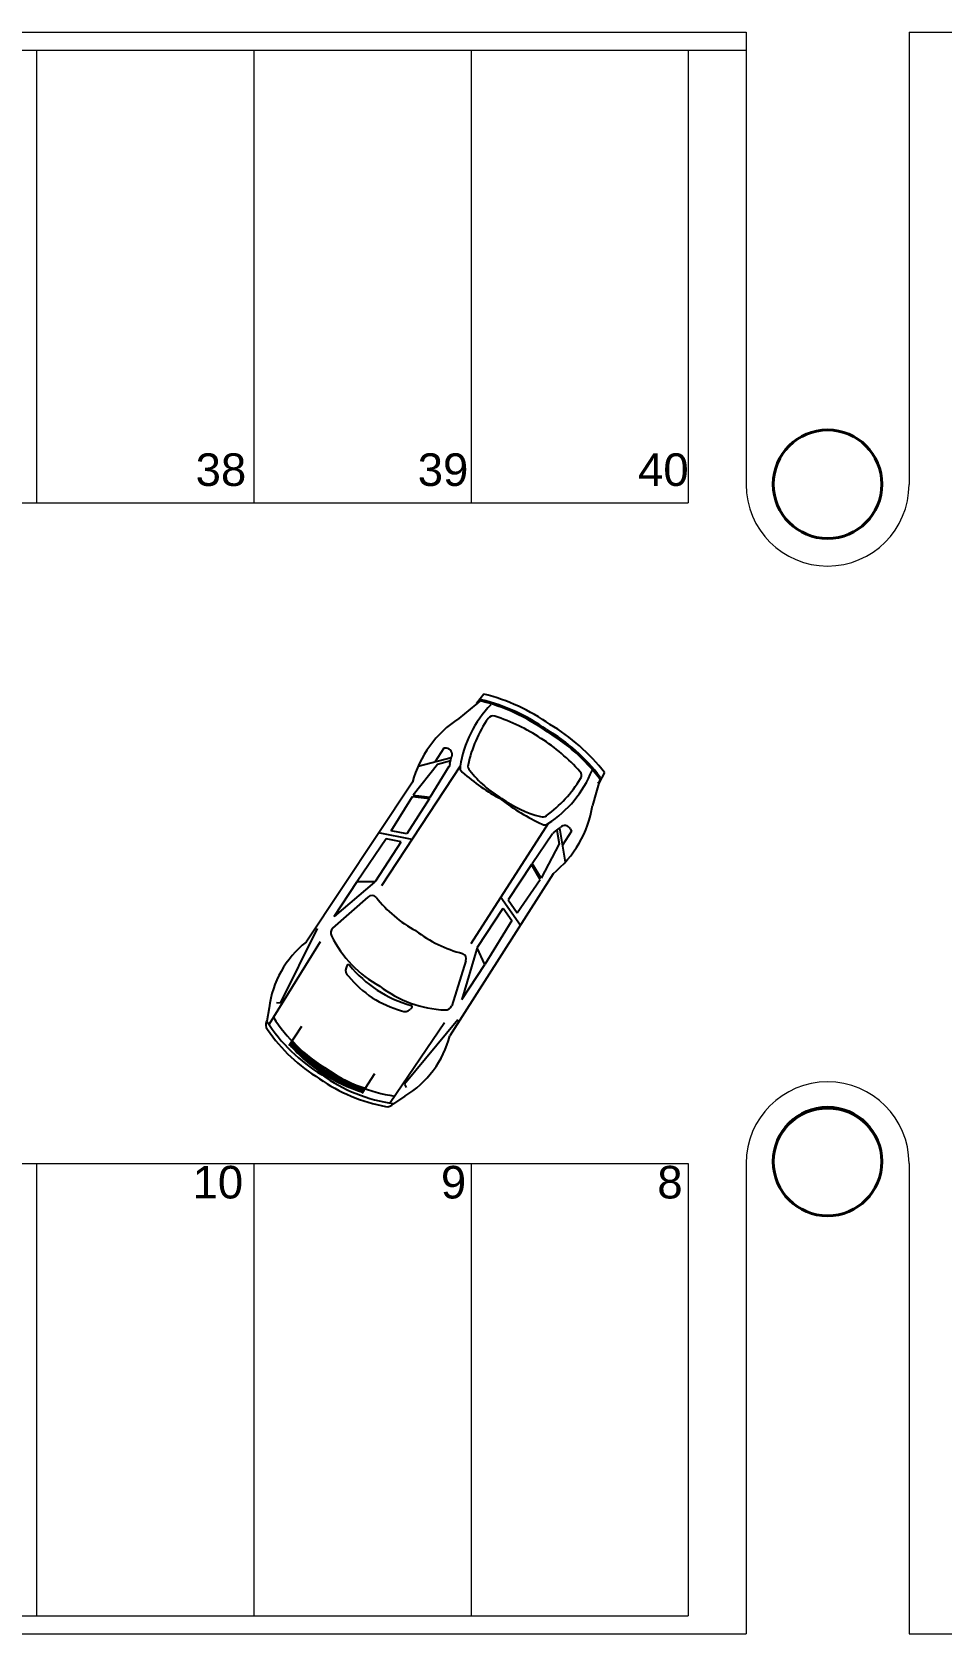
# Model space of a CAD drawing. Header units: inches. Extents: x 13 to 261, y -112 to -47.
# Drawn here: x 57.56 to 67.61, y -83.93 to -66.23 of the extents above; entities that cross this region are included whole.
import ezdxf

# ---------------------------------------------------------------- set-up
doc = ezdxf.new("R2010")
doc.units = ezdxf.units.IN
doc.header["$MEASUREMENT"] = 0
for name, color, linetype, lineweight in [('BANQUETA', 2, 'Continuous', 18), ('CAJONES', 3, 'Continuous', 20), ('COLUMNAS', 20, 'Continuous', 40), ('TEXTOS', 124, 'Continuous', 30)]:
    doc.layers.add(name, color=color, linetype=linetype, lineweight=lineweight)
doc.styles.add('TEXTOS', font='ARIALUNI.TTF', dxfattribs={"height": 0.36})

msp = doc.modelspace()

# ---------------------------------------------------------------- linework, layer by layer
for p, q in [((62.527, -73.604), (62.276, -73.812)), ((62.553, -73.543), (62.473, -73.646)), ((62.49, -73.651), (62.473, -73.646)), ((62.111, -74.14), (62.011, -74.293)), ((62.139, -74.141), (62.111, -74.14)), ((62.292, -74.34), (61.422, -75.661)), ((62.04, -74.32), (61.772, -74.657)), ((62.194, -74.245), (61.826, -74.341)), ((61.96, -74.681), (62.171, -74.34)), ((62.187, -74.281), (62.04, -74.32)), ((62.179, -74.318), (62.194, -74.245)), ((62.194, -74.245), (62.199, -74.233)), ((61.764, -74.515), (60.589, -76.283)), ((63.842, -74.46), (63.753, -74.773)), ((63.814, -74.512), (63.825, -74.526)), ((63.887, -74.41), (63.825, -74.526)), ((61.53, -75.052), (61.764, -74.672)), ((61.952, -74.694), (61.702, -75.085)), ((61.764, -74.672), (61.952, -74.694)), ((61.772, -74.657), (61.96, -74.681)), ((63.265, -74.973), (62.409, -76.303)), ((63.33, -75.067), (63.391, -75.024)), ((63.361, -75.045), (63.385, -75.195)), ((63.391, -75.024), (63.4, -75.014)), ((63.391, -75.024), (63.452, -75.399)), ((63.508, -75.032), (63.521, -75.057)), ((61.476, -75.141), (61.154, -75.611)), ((61.359, -75.606), (61.639, -75.174)), ((61.76, -75.147), (61.391, -75.074)), ((61.639, -75.174), (61.476, -75.141)), ((61.702, -75.085), (61.53, -75.052)), ((63.087, -75.414), (63.313, -75.083)), ((63.385, -75.195), (63.185, -75.577)), ((63.521, -75.057), (63.421, -75.21)), ((63.318, -75.527), (62.178, -77.317)), ((63.079, -75.426), (62.822, -75.814)), ((63.174, -75.59), (63.079, -75.426)), ((63.185, -75.577), (63.087, -75.414)), ((60.9, -76.001), (61.154, -75.611)), ((61.346, -75.62), (60.9, -76.001)), ((61.154, -75.611), (61.353, -75.614)), ((61.154, -75.611), (61.353, -75.614)), ((62.922, -75.958), (63.174, -75.59)), ((61.273, -75.785), (60.883, -76.13)), ((62.485, -76.339), (62.766, -75.908)), ((62.742, -75.786), (62.958, -76.094)), ((62.766, -75.908), (62.862, -76.043)), ((62.822, -75.814), (62.922, -75.958)), ((62.862, -76.043), (62.564, -76.528)), ((60.744, -76.279), (60.18, -77.188)), ((60.713, -76.132), (60.302, -76.958)), ((62.477, -76.356), (62.31, -76.918)), ((62.564, -76.528), (62.48, -76.347)), ((62.564, -76.528), (62.48, -76.347)), ((61.041, -76.543), (61.032, -76.566)), ((62.356, -76.49), (62.198, -76.986)), ((62.31, -76.918), (62.564, -76.528)), ((60.302, -76.958), (60.261, -76.954)), ((60.181, -77.008), (60.154, -77.157)), ((62.265, -77.142), (61.677, -77.853)), ((61.757, -77.009), (61.74, -77.027)), ((60.54, -77.214), (60.4, -77.429)), ((62.119, -77.173), (61.517, -78.058)), ((61.347, -77.739), (61.207, -77.954)), ((61.677, -77.853), (61.697, -77.888)), ((61.68, -77.983), (61.555, -78.068))]:
    msp.add_line(p, q)
for centre, radius, start, end in [((62.028, -75.641), 2.081, 54.4314, 76.4469), ((62.03, -75.64), 2.095, 54.4803, 76.2966), ((62.034, -75.638), 2.159, 54.6026, 76.0726), ((63.542, -74.539), 1.266, 136.0012, 170.9632), ((62.655, -73.849), 0.067, 71.6109, 145.7289), ((61.981, -75.876), 2.203, 56.8813, 71.6109), ((62.947, -74.839), 1.227, 123.1508, 164.7002), ((63.816, -74.64), 1.472, 145.7289, 167.5855), ((62.181, -75.741), 2.081, 37.4559, 59.4713), ((62.182, -75.739), 2.095, 37.6062, 59.4225), ((62.182, -75.734), 2.159, 37.8302, 59.3001), ((62.136, -74.208), 0.067, 338.2539, 87.9318), ((61.986, -75.879), 2.203, 42.2919, 57.0215), ((62.114, -74.305), 0.067, 328.3095, 348.7397), ((62.357, -74.354), 0.067, 167.3748, 229.1208), ((62.444, -74.338), 0.067, 167.5855, 226.4829), ((63.934, -72.533), 2.476, 229.1208, 241.337), ((63.359, -73.639), 1.217, 217.864, 240.1361), ((62.372, -73.7), 1.472, 306.3172, 328.1739), ((62.576, -73.91), 1.266, 302.9396, 337.9016), ((63.566, -74.441), 0.067, 328.1739, 42.2919), ((64.251, -72.74), 2.476, 232.5657, 244.782), ((63.472, -73.713), 1.217, 233.7667, 256.0387), ((62.543, -74.576), 1.227, 309.2026, 350.7519), ((63.205, -74.832), 0.067, 247.4199, 306.3172), ((63.225, -74.919), 0.067, 244.782, 306.5279), ((63.448, -75.061), 0.067, 25.9709, 135.6488), ((63.369, -75.121), 0.067, 125.1631, 145.5933), ((61.303, -75.57), 0.067, 310.4574, 326.9514), ((61.303, -75.57), 0.067, 310.4574, 326.9514), ((61.317, -75.835), 0.067, 46.9668, 131.539), ((62.454, -74.936), 1.383, 217.9205, 241.877), ((61.27, -77.143), 1.097, 128.3873, 172.9588), ((60.928, -76.18), 0.067, 131.539, 210.6981), ((62.039, -75.625), 1.309, 206.7446, 240.933), ((62.654, -75.066), 1.383, 232.0257, 255.9822), ((62.292, -76.469), 0.067, 342.3638, 66.9359), ((62.541, -76.375), 0.067, 146.9514, 163.4453), ((62.541, -76.375), 0.067, 146.9514, 163.4453), ((61.11, -76.596), 0.0837, 158.7462, 230.3482), ((61.056, -76.549), 0.0167, 47.3025, 158.7462), ((62.113, -75.676), 1.354, 219.4718, 237.0156), ((62.153, -75.701), 1.457, 221.1743, 235.1345), ((62.115, -75.678), 1.354, 236.8872, 254.4309), ((62.191, -75.725), 1.309, 232.9697, 267.1582), ((62.076, -75.651), 1.457, 238.7682, 252.7285), ((61.745, -76.998), 0.0167, 315.1565, 66.6002), ((62.134, -76.965), 0.067, 263.2047, 342.3638), ((60.228, -77.196), 0.0837, 152.2379, 218.2719), ((61.688, -76.192), 1.81, 212.1481, 239.3792), ((61.687, -76.192), 1.725, 212.2215, 239.5119), ((61.68, -76.968), 0.0837, 243.5546, 315.1565), ((61.698, -76.199), 1.859, 214.3384, 238.927), ((61.116, -77.043), 1.097, 300.9439, 345.5155), ((61.76, -76.241), 1.79, 220.9964, 236.615), ((61.758, -76.24), 1.773, 220.9065, 236.6762), ((61.756, -76.239), 1.756, 220.8149, 236.7385), ((61.754, -76.238), 1.739, 220.7215, 236.8022), ((61.747, -76.233), 1.739, 237.1006, 253.1813), ((61.816, -76.276), 1.725, 234.3908, 261.6812), ((61.805, -76.269), 1.859, 234.9758, 259.5643), ((61.816, -76.276), 1.81, 234.5235, 261.7547), ((61.742, -76.229), 1.79, 237.2878, 252.9064), ((61.744, -76.231), 1.773, 237.2266, 252.9962), ((61.745, -76.232), 1.756, 237.1642, 253.0878), ((61.489, -78.017), 0.0837, 255.6309, 321.6648)]:
    msp.add_arc(centre, radius, start, end)
at = {"layer": 'BANQUETA'}
for p, q in [((47.251, -66.227), (65.451, -66.227)), ((65.451, -66.227), (65.451, -71.227)), ((67.251, -66.227), (85.451, -66.227)), ((67.251, -66.227), (67.251, -71.227)), ((65.451, -78.727), (65.451, -83.927)), ((67.251, -78.727), (67.251, -83.927)), ((47.251, -83.927), (65.451, -83.927)), ((67.251, -83.927), (85.451, -83.927))]:
    msp.add_line(p, q, dxfattribs=at)
for centre, radius, start, end in [((66.351, -71.227), 0.9, 180, 0), ((66.351, -71.227), 0.6, 180, 0), ((66.351, -78.727), 0.9, 0, 180), ((66.351, -78.727), 0.6, 0, 180)]:
    msp.add_arc(centre, radius, start, end, dxfattribs=at)
at = {"layer": 'CAJONES'}
for p, q in [((47.251, -66.427), (65.451, -66.427)), ((57.612, -66.427), (57.612, -71.427)), ((60.012, -66.427), (60.012, -71.427)), ((62.412, -66.427), (62.412, -71.427)), ((64.812, -66.427), (64.812, -71.427)), ((48.012, -71.427), (64.812, -71.427)), ((48.012, -78.727), (64.812, -78.727)), ((57.612, -78.727), (57.612, -83.727)), ((60.012, -78.727), (60.012, -83.727)), ((62.412, -78.727), (62.412, -83.727)), ((64.812, -78.727), (64.812, -83.727)), ((48.012, -83.727), (64.812, -83.727))]:
    msp.add_line(p, q, dxfattribs=at)
at = {"layer": 'COLUMNAS'}
for centre in [(66.351, -71.223), (66.351, -78.707)]:
    msp.add_circle(centre, 0.6, dxfattribs=at)

# ---------------------------------------------------------------- texts
at = {"layer": 'TEXTOS', "style": 'TEXTOS'}
for s, p in [('38', (59.369, -71.242)), ('39', (61.823, -71.242)), ('40', (64.257, -71.242)), ('10', (59.335, -79.115)), ('9', (62.079, -79.115)), ('8', (64.47, -79.115))]:
    msp.add_text(s, height=0.36, dxfattribs=at).set_placement(p)

doc.saveas('drawing.dxf')
